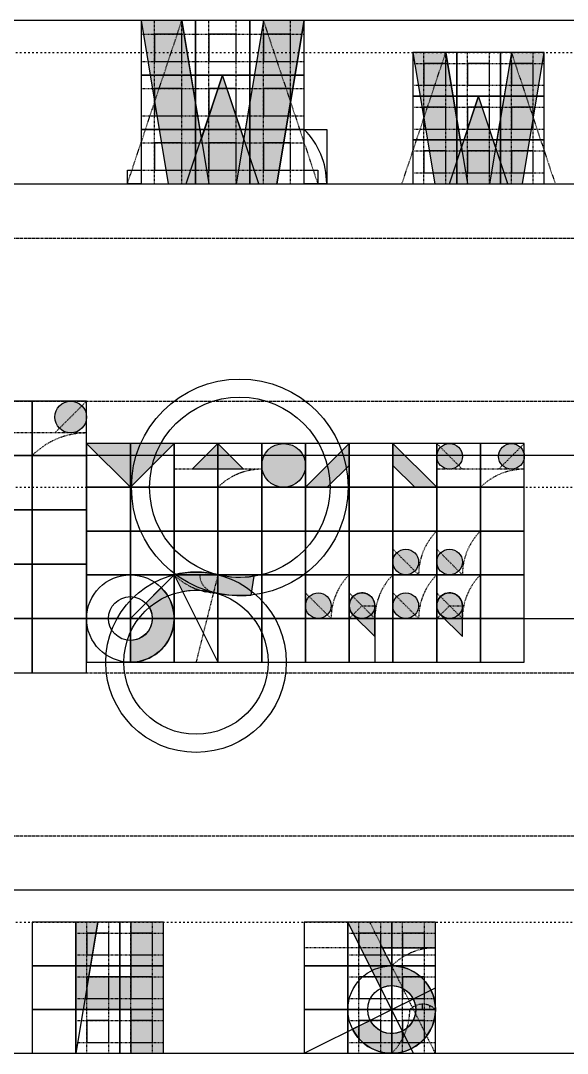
# Model space of a CAD drawing. Header units: millimetres. Extents: x -19 to 3010, y -292 to 470.
# Drawn here: x 1022.9 to 1123.4, y -80 to 110 of the extents above; entities that cross this region are included whole.
import ezdxf

# ---------------------------------------------------------------- set-up
doc = ezdxf.new("R2010")
doc.units = ezdxf.units.MM
doc.linetypes.add('ACAD_ISO02W100', pattern=[15, 12, -3])
doc.linetypes.add('ACAD_ISO03W100', pattern=[30, 12, -18])
for name, color, linetype in [('GUIDES', 252, 'Continuous'), ('guides_minor', 12, 'Continuous'), ('Lettering', 7, 'Continuous'), ('LINES', 252, 'Continuous'), ('Outlines', 5, 'Continuous')]:
    doc.layers.add(name, color=color, linetype=linetype)

msp = doc.modelspace()

# ---------------------------------------------------------------- hatches: boundary and pattern name
at = {"layer": 'Lettering'}
h = msp.add_hatch(color=256, dxfattribs=at)
h.dxf.hatch_style = 1
h.paths.add_polyline_path([(1045, 110), (1050, 80), (1070, 80), (1075, 110), (1067.5, 110), (1063.888888888889, 88.33333333333316), (1060, 100), (1056.111111111111, 88.33333333333316), (1052.5, 110)])
h = msp.add_hatch(color=256, dxfattribs=at)
h.dxf.hatch_style = 1
h.paths.add_polyline_path([(1095, 104.142135623731), (1099.023689270622, 80), (1115.118446353109, 80), (1119.142135623731, 104.142135623731), (1113.106601717798, 104.142135623731), (1110.200603911238, 86.70614878436999), (1107.071067811865, 96.09475708248729), (1103.941531712493, 86.70614878436952), (1101.035533905933, 104.142135623731)])
h = msp.add_hatch(color=256, dxfattribs=at)
h.dxf.hatch_style = 1
edge = h.paths.add_edge_path()
edge.add_arc((1032.071067811866, 37.07106781186548), 2.928932188134524, 0, 360)
edge = h.paths.add_edge_path()
edge.add_arc((1017.928932188134, 37.07106781186548), 2.928932188134532, 0, 360)
h = msp.add_hatch(color=256, dxfattribs=at)
h.dxf.hatch_style = 1
h.paths.add_polyline_path([(1035, 32.18951416497463), (1043.047378541244, 24.14213562373095), (1051.094757082487, 32.18951416497463)])
h = msp.add_hatch(color=256, dxfattribs=at)
h.dxf.hatch_style = 1
h.paths.add_polyline_path([(1054.428090415821, 27.47546895706429), (1059.142135623731, 32.18951416497463), (1063.856180831641, 27.47546895706429)])
h = msp.add_hatch(color=256, dxfattribs=at)
h.dxf.hatch_style = 1
edge = h.paths.add_edge_path()
edge.add_arc((1071.213203435596, 28.16582489435278), 4.023689270621816, 0, 360)
h = msp.add_hatch(color=256, dxfattribs=at)
h.dxf.hatch_style = 1
h.paths.add_polyline_path([(1083.284271247462, 32.18951416497463), (1075.236892706218, 24.14213562373094), (1079.26058197684, 24.14213562373095), (1083.284271247462, 28.16582489435277)])
h = msp.add_hatch(color=256, dxfattribs=at)
h.dxf.hatch_style = 1
h.paths.add_polyline_path([(1091.331649788706, 32.18951416497463), (1091.331649788706, 28.16582489435278), (1095.355339059327, 24.14213562373095), (1099.379028329949, 24.14213562373094)])
h = msp.add_hatch(color=256, dxfattribs=at)
h.dxf.hatch_style = 1
edge = h.paths.add_edge_path()
edge.add_arc((1113.116762808481, 29.83249156101946), 2.357022603955169, 0, 360)
edge = h.paths.add_edge_path()
edge.add_arc((1101.736050933904, 29.83249156101946), 2.357022603955169, 0, 360)
h = msp.add_hatch(color=256, dxfattribs=at)
h.dxf.hatch_style = 1
edge = h.paths.add_edge_path()
edge.add_arc((1093.688672392661, 2.357022603955154), 2.357022603955154, 0, 360)
edge = h.paths.add_edge_path()
edge.add_arc((1093.688672392661, 10.40440114519884), 2.357022603955151, 0, 360)
h = msp.add_hatch(color=256, dxfattribs=at)
h.dxf.hatch_style = 1
edge = h.paths.add_edge_path()
edge.add_line((1100.069384267238, 0.6903559372885051), (1104.09307353786, -3.333333333333465))
edge.add_line((1104.09307353786, -3.333333333333465), (1104.09307353786, 2.357022603955154))
edge.add_arc((1101.736050933905, 2.35702260395512), 2.357022603955102, 8.204322025104576e-13, 135.0000000000006)
edge.add_arc((1101.736050933904, 2.357022603955137), 2.357022603955067, 134.999999999997, 225.000000000003)
edge = h.paths.add_edge_path()
edge.add_arc((1101.736050933904, 10.40440114519884), 2.357022603955151, 0, 360)
h = msp.add_hatch(color=256, dxfattribs=at)
h.dxf.hatch_style = 1
edge = h.paths.add_edge_path()
edge.add_arc((1063.165824894353, 24.14213562373085), 16.59009586743812, 255.9637565320734, 279.13898237029287, ccw=False)
edge.add_arc((1055.118446353109, -8.047378541243678), 16.59009586743834, 75.96375653207352, 104.0362434679265)
edge.add_line((1051.094757082487, 8.047378541243692), (1052.631441362335, 4.974009981548853))
edge.add_arc((1055.118446353109, -8.047378541243624), 13.25676253410492, 75.96375653207292, 100.81291585845992, ccw=False)
edge.add_arc((1063.165824894353, 24.14213562373093), 19.92342920077157, 255.9637565320732, 275.9410634842935)
edge.add_line((1065.228007540143, 4.325717333495945), (1065.8008271339, 7.762634896041771))
h = msp.add_hatch(color=256, dxfattribs=at)
h.dxf.hatch_style = 1
edge = h.paths.add_edge_path()
edge.add_line((1048.737734478532, 5.690355937288499), (1045.892556509888, 2.84517796864426))
edge.add_arc((1043.047378541244, 1.98729921407903e-14), 4.023689270621855, -90, 44.99999999999949, ccw=False)
edge.add_line((1043.047378541244, -4.023689270621844), (1043.047378541244, -8.047378541243688))
edge.add_arc((1043.047378541244, 1.998401444325282e-15), 8.04737854124369, 270, 404.9999999999994)
h = msp.add_hatch(color=256, dxfattribs=at)
h.dxf.hatch_style = 1
edge = h.paths.add_edge_path()
edge.add_arc((1077.593915310174, 2.357022603955154), 2.357022603955154, 0, 360)
h = msp.add_hatch(color=256, dxfattribs=at)
h.dxf.hatch_style = 1
edge = h.paths.add_edge_path()
edge.add_line((1083.97462718475, 0.6903559372885051), (1087.998316455372, -3.333333333333465))
edge.add_line((1087.998316455372, -3.333333333333465), (1087.998316455372, 2.357022603955154))
edge.add_arc((1085.641293851417, 2.35702260395512), 2.357022603955102, 8.204322025104576e-13, 135.0000000000006)
edge.add_arc((1085.641293851417, 2.357022603955137), 2.357022603955067, 134.999999999997, 225.000000000003)
h = msp.add_hatch(color=256, dxfattribs=at)
h.dxf.hatch_style = 1
h.paths.add_polyline_path([(1033.047378541244, -55.85786437626905), (1033.047378541244, -71.95262145875631), (1043.106601717798, -71.95262145875631), (1043.106601717798, -80), (1049.142135623731, -80), (1049.142135623731, -55.85786437626906), (1043.106601717798, -55.85786437626906), (1043.106601717798, -65.9170875528236), (1035.394530615773, -65.9170875528236), (1037.071067811866, -55.85786437626906)])
h = msp.add_hatch(color=256, dxfattribs=at)
h.dxf.hatch_style = 1
edge = h.paths.add_edge_path()
edge.add_arc((1091.094757082487, -71.9526214587561), 8.047378541243692, 206.5650511770785, 450)
edge.add_line((1091.094757082487, -63.90524291751242), (1089.428090415821, -60.57190958417931))
edge.add_line((1089.428090415821, -60.57190958417931), (1099.142135623731, -60.57190958417927))
edge.add_line((1099.142135623731, -60.57190958417927), (1099.142135623731, -55.85786437626885))
edge.add_line((1099.142135623731, -55.85786437626885), (1083.047378541244, -55.85786437626885))
edge.add_line((1083.047378541244, -55.85786437626885), (1089.082912447176, -68.02807899987992))
edge.add_arc((1091.094757082487, -71.95262145875631), 4.410164662249395, -152.8588872640405, 117.1411127359612, ccw=False)
edge.add_line((1087.170214623611, -73.96446609406723), (1083.89696289893, -75.55151855053496))

# ---------------------------------------------------------------- linework, layer by layer
at = {"layer": 'GUIDES', "linetype": 'ACAD_ISO02W100', "ltscale": 0.005}
for p, q in [((1047.5, 100), (1047.5, 110)), ((1052.5, 100), (1052.5, 110)), ((1057.5, 100), (1057.5, 110)), ((1062.5, 100), (1062.5, 110)), ((1067.5, 100), (1067.5, 110)), ((1072.5, 100), (1072.5, 110)), ((1045, 107.5), (1055, 107.5)), ((1055, 107.5), (1065, 107.5)), ((1065, 107.5), (1075, 107.5)), ((1097.011844635311, 96.09475708248726), (1097.011844635311, 104.142135623731)), ((1101.035533905933, 96.09475708248726), (1101.035533905933, 104.142135623731)), ((1105.059223176554, 96.09475708248726), (1105.059223176554, 104.142135623731)), ((1109.082912447176, 96.09475708248726), (1109.082912447176, 104.142135623731)), ((1113.106601717798, 96.09475708248726), (1113.106601717798, 104.142135623731)), ((1117.13029098842, 96.09475708248726), (1117.13029098842, 104.142135623731)), ((1045, 102.5), (1055, 102.5)), ((1055, 102.5), (1065, 102.5)), ((1065, 102.5), (1075, 102.5)), ((1095, 102.13029098842), (1103.047378541244, 102.13029098842)), ((1103.047378541244, 102.13029098842), (1111.094757082487, 102.13029098842)), ((1111.094757082487, 102.13029098842), (1119.142135623731, 102.13029098842)), ((1047.5, 90), (1047.5, 100)), ((1052.5, 90), (1052.5, 100)), ((1057.5, 90), (1057.5, 100)), ((1062.5, 90), (1062.5, 100)), ((1067.5, 90), (1067.5, 100)), ((1072.5, 90), (1072.5, 100)), ((1045, 97.5), (1055, 97.5)), ((1055, 97.5), (1065, 97.5)), ((1065, 97.5), (1075, 97.5)), ((1095, 98.10660171779818), (1103.047378541244, 98.10660171779818)), ((1103.047378541244, 98.10660171779818), (1111.094757082487, 98.10660171779818)), ((1111.094757082487, 98.10660171779818), (1119.142135623731, 98.10660171779818)), ((1097.011844635311, 88.04737854124357), (1097.011844635311, 96.09475708248726)), ((1101.035533905933, 88.04737854124357), (1101.035533905933, 96.09475708248726)), ((1105.059223176554, 88.04737854124357), (1105.059223176554, 96.09475708248726)), ((1109.082912447176, 88.04737854124357), (1109.082912447176, 96.09475708248726)), ((1113.106601717798, 88.04737854124357), (1113.106601717798, 96.09475708248726)), ((1117.13029098842, 88.04737854124357), (1117.13029098842, 96.09475708248726)), ((1095, 94.08291244717634), (1103.047378541244, 94.08291244717634)), ((1103.047378541244, 94.08291244717634), (1111.094757082487, 94.08291244717634)), ((1111.094757082487, 94.08291244717634), (1119.142135623731, 94.08291244717634)), ((1045, 92.5), (1055, 92.5)), ((1055, 92.5), (1065, 92.5)), ((1065, 92.5), (1075, 92.5)), ((1047.5, 80), (1047.5, 90)), ((1052.5, 80), (1052.5, 90)), ((1057.5, 80), (1057.5, 90)), ((1062.5, 80), (1062.5, 90)), ((1067.5, 80), (1067.5, 90)), ((1072.5, 80), (1072.5, 90)), ((1095, 90.0592231765545), (1103.047378541244, 90.0592231765545)), ((1103.047378541244, 90.0592231765545), (1111.094757082487, 90.0592231765545)), ((1111.094757082487, 90.0592231765545), (1119.142135623731, 90.0592231765545)), ((1045, 87.5), (1055, 87.5)), ((1055, 87.5), (1065, 87.5)), ((1065, 87.5), (1075, 87.5)), ((1097.011844635311, 80), (1097.011844635311, 88.04737854124369)), ((1101.035533905933, 80), (1101.035533905933, 88.04737854124369)), ((1105.059223176554, 80), (1105.059223176554, 88.04737854124369)), ((1109.082912447176, 80), (1109.082912447176, 88.04737854124369)), ((1113.106601717798, 80), (1113.106601717798, 88.04737854124369)), ((1117.13029098842, 80), (1117.13029098842, 88.04737854124369)), ((1095, 86.03553390593277), (1103.047378541244, 86.03553390593277)), ((1103.047378541244, 86.03553390593277), (1111.094757082487, 86.03553390593277)), ((1111.094757082487, 86.03553390593277), (1119.142135623731, 86.03553390593277)), ((1045, 82.5), (1055, 82.5)), ((1055, 82.5), (1065, 82.5)), ((1065, 82.5), (1075, 82.5)), ((1095, 82.01184463531092), (1103.047378541244, 82.01184463531092)), ((1103.047378541244, 82.01184463531092), (1111.094757082487, 82.01184463531092)), ((1111.094757082487, 82.01184463531092), (1119.142135623731, 82.01184463531092)), ((1035.059223176554, -63.90524291751274), (1035.059223176554, -55.85786437626905)), ((1039.082912447176, -63.90524291751274), (1039.082912447176, -55.85786437626905)), ((1043.106601717798, -63.90524291751274), (1043.106601717798, -55.85786437626905)), ((1047.13029098842, -63.90524291751274), (1047.13029098842, -55.85786437626905)), ((1085.059223176554, -63.90524291751251), (1085.059223176554, -55.85786437626882)), ((1089.082912447176, -63.90524291751251), (1089.082912447176, -55.85786437626882)), ((1093.106601717798, -63.90524291751274), (1093.106601717798, -55.85786437626905)), ((1097.13029098842, -63.90524291751274), (1097.13029098842, -55.85786437626905)), ((1033.047378541244, -57.86970901157997), (1041.094757082487, -57.86970901157997)), ((1041.094757082487, -57.86970901157997), (1049.142135623731, -57.86970901157997)), ((1083.047378541244, -57.86970901157974), (1091.094757082487, -57.86970901157974)), ((1091.094757082487, -57.86970901157997), (1099.142135623731, -57.86970901157997)), ((1033.047378541244, -61.89339828220182), (1041.094757082487, -61.89339828220182)), ((1041.094757082487, -61.89339828220182), (1049.142135623731, -61.89339828220182)), ((1083.047378541244, -61.89339828220159), (1091.094757082487, -61.89339828220159)), ((1091.094757082487, -61.89339828220182), (1099.142135623731, -61.89339828220182)), ((1035.059223176554, -71.95262145875637), (1035.059223176554, -63.90524291751268)), ((1039.082912447176, -71.95262145875637), (1039.082912447176, -63.90524291751268)), ((1043.106601717798, -71.95262145875643), (1043.106601717798, -63.90524291751274)), ((1047.13029098842, -71.95262145875643), (1047.13029098842, -63.90524291751274)), ((1085.059223176554, -71.95262145875643), (1085.059223176554, -63.90524291751274)), ((1089.082912447176, -71.95262145875643), (1089.082912447176, -63.90524291751274)), ((1093.106601717798, -71.95262145875608), (1093.106601717798, -63.9052429175124)), ((1097.13029098842, -71.95262145875608), (1097.13029098842, -63.9052429175124)), ((1033.047378541244, -65.9170875528236), (1041.094757082487, -65.9170875528236)), ((1041.094757082487, -65.91708755282366), (1049.142135623731, -65.91708755282366)), ((1083.047378541244, -65.91708755282366), (1091.094757082487, -65.91708755282366)), ((1091.094757082488, -65.91708755282332), (1099.142135623731, -65.91708755282332)), ((1033.047378541244, -69.94077682344545), (1041.094757082487, -69.94077682344545)), ((1041.094757082487, -69.9407768234455), (1049.142135623731, -69.9407768234455)), ((1083.047378541244, -69.9407768234455), (1091.094757082487, -69.9407768234455)), ((1091.094757082488, -69.94077682344516), (1099.142135623731, -69.94077682344516)), ((1035.059223176554, -80), (1035.059223176554, -71.95262145875631)), ((1039.082912447176, -80), (1039.082912447176, -71.95262145875631)), ((1043.106601717798, -80), (1043.106601717798, -71.95262145875631)), ((1047.13029098842, -80), (1047.13029098842, -71.95262145875631)), ((1085.059223176554, -80), (1085.059223176554, -71.95262145875631)), ((1089.082912447176, -80), (1089.082912447176, -71.95262145875631)), ((1093.106601717798, -80.00000000000006), (1093.106601717798, -71.95262145875637)), ((1097.13029098842, -80.00000000000006), (1097.13029098842, -71.95262145875637)), ((1033.047378541244, -73.96446609406723), (1041.094757082487, -73.96446609406723)), ((1041.094757082487, -73.96446609406723), (1049.142135623731, -73.96446609406723)), ((1083.047378541244, -73.96446609406723), (1091.094757082487, -73.96446609406723)), ((1091.094757082487, -73.96446609406729), (1099.142135623731, -73.96446609406729)), ((1033.047378541244, -77.98815536468908), (1041.094757082487, -77.98815536468908)), ((1041.094757082487, -77.98815536468908), (1049.142135623731, -77.98815536468908)), ((1083.047378541244, -77.98815536468908), (1091.094757082487, -77.98815536468908)), ((1091.094757082487, -77.98815536468913), (1099.142135623731, -77.98815536468913))]:
    msp.add_line(p, q, dxfattribs=at)
at = {"layer": 'GUIDES'}
for points in [[(1045, 100), (1055, 100), (1055, 110), (1045, 110)], [(1055, 100), (1065, 100), (1065, 110), (1055, 110)], [(1065, 100), (1075, 100), (1075, 110), (1065, 110)], [(1047.5, 102.5), (1052.5, 102.5), (1052.5, 107.5), (1047.5, 107.5)], [(1057.5, 102.5), (1062.5, 102.5), (1062.5, 107.5), (1057.5, 107.5)], [(1067.5, 102.5), (1072.5, 102.5), (1072.5, 107.5), (1067.5, 107.5)], [(1095, 96.09475708248726), (1103.047378541244, 96.09475708248726), (1103.047378541244, 104.142135623731), (1095, 104.142135623731)], [(1103.047378541244, 96.09475708248726), (1111.094757082487, 96.09475708248726), (1111.094757082487, 104.142135623731), (1103.047378541244, 104.142135623731)], [(1111.094757082487, 96.09475708248726), (1119.142135623731, 96.09475708248726), (1119.142135623731, 104.142135623731), (1111.094757082487, 104.142135623731)], [(1097.011844635311, 98.10660171779818), (1101.035533905933, 98.10660171779818), (1101.035533905933, 102.13029098842), (1097.011844635311, 102.13029098842)], [(1105.059223176554, 98.10660171779818), (1109.082912447176, 98.10660171779818), (1109.082912447176, 102.13029098842), (1105.059223176554, 102.13029098842)], [(1113.106601717798, 98.10660171779818), (1117.13029098842, 98.10660171779818), (1117.13029098842, 102.13029098842), (1113.106601717798, 102.13029098842)], [(1045, 90), (1055, 90), (1055, 100), (1045, 100)], [(1055, 90), (1065, 90), (1065, 100), (1055, 100)], [(1065, 90), (1075, 90), (1075, 100), (1065, 100)], [(1047.5, 92.5), (1052.5, 92.5), (1052.5, 97.5), (1047.5, 97.5)], [(1057.5, 92.5), (1062.5, 92.5), (1062.5, 97.5), (1057.5, 97.5)], [(1067.5, 92.5), (1072.5, 92.5), (1072.5, 97.5), (1067.5, 97.5)], [(1095, 88.04737854124369), (1103.047378541244, 88.04737854124369), (1103.047378541244, 96.09475708248726), (1095, 96.09475708248726)], [(1103.047378541244, 88.04737854124369), (1111.094757082487, 88.04737854124369), (1111.094757082487, 96.09475708248726), (1103.047378541244, 96.09475708248726)], [(1111.094757082487, 88.04737854124369), (1119.142135623731, 88.04737854124369), (1119.142135623731, 96.09475708248726), (1111.094757082487, 96.09475708248726)], [(1097.011844635311, 90.0592231765545), (1101.035533905933, 90.0592231765545), (1101.035533905933, 94.08291244717634), (1097.011844635311, 94.08291244717634)], [(1105.059223176554, 90.0592231765545), (1109.082912447176, 90.0592231765545), (1109.082912447176, 94.08291244717634), (1105.059223176554, 94.08291244717634)], [(1113.106601717798, 90.0592231765545), (1117.13029098842, 90.0592231765545), (1117.13029098842, 94.08291244717634), (1113.106601717798, 94.08291244717634)], [(1045, 80), (1055, 80), (1055, 90), (1045, 90)], [(1055, 80), (1065, 80), (1065, 90), (1055, 90)], [(1065, 80), (1075, 80), (1075, 90), (1065, 90)], [(1079.142135623731, 80), (1075, 80), (1075, 90), (1079.142135623731, 90)], [(1047.5, 82.5), (1052.5, 82.5), (1052.5, 87.5), (1047.5, 87.5)], [(1057.5, 82.5), (1062.5, 82.5), (1062.5, 87.5), (1057.5, 87.5)], [(1067.5, 82.5), (1072.5, 82.5), (1072.5, 87.5), (1067.5, 87.5)], [(1095, 80), (1103.047378541244, 80), (1103.047378541244, 88.04737854124369), (1095, 88.04737854124369)], [(1103.047378541244, 80), (1111.094757082487, 80), (1111.094757082487, 88.04737854124369), (1103.047378541244, 88.04737854124369)], [(1111.094757082487, 80), (1119.142135623731, 80), (1119.142135623731, 88.04737854124369), (1111.094757082487, 88.04737854124369)], [(1097.011844635311, 82.01184463531092), (1101.035533905933, 82.01184463531092), (1101.035533905933, 86.03553390593277), (1097.011844635311, 86.03553390593277)], [(1105.059223176554, 82.01184463531092), (1109.082912447176, 82.01184463531092), (1109.082912447176, 86.03553390593277), (1105.059223176554, 86.03553390593277)], [(1113.106601717798, 82.01184463531092), (1117.13029098842, 82.01184463531092), (1117.13029098842, 86.03553390593277), (1113.106601717798, 86.03553390593277)], [(1015, 30), (1025, 30), (1025, 40), (1015, 40)], [(1025, 30), (1035, 30), (1035, 40), (1025, 40)], [(1035, 24.14213562373094), (1043.047378541244, 24.14213562373094), (1043.047378541244, 32.18951416497463), (1035, 32.18951416497463)], [(1043.047378541244, 24.14213562373094), (1051.094757082487, 24.14213562373094), (1051.094757082487, 32.18951416497463), (1043.047378541244, 32.18951416497463)], [(1051.094757082487, 24.14213562373094), (1059.142135623731, 24.14213562373094), (1059.142135623731, 32.18951416497463), (1051.094757082487, 32.18951416497463)], [(1059.142135623731, 24.14213562373094), (1067.189514164975, 24.14213562373094), (1067.189514164975, 32.18951416497463), (1059.142135623731, 32.18951416497463)], [(1067.189514164975, 24.14213562373094), (1075.236892706218, 24.14213562373094), (1075.236892706218, 32.18951416497463), (1067.189514164975, 32.18951416497463)], [(1075.236892706218, 24.14213562373094), (1083.284271247462, 24.14213562373094), (1083.284271247462, 32.18951416497463), (1075.236892706218, 32.18951416497463)], [(1083.284271247462, 24.14213562373094), (1091.331649788706, 24.14213562373094), (1091.331649788706, 32.18951416497463), (1083.284271247462, 32.18951416497463)], [(1091.331649788706, 24.14213562373094), (1099.379028329949, 24.14213562373094), (1099.379028329949, 32.18951416497463), (1091.331649788706, 32.18951416497463)], [(1099.379028329949, 24.14213562373094), (1107.426406871193, 24.14213562373094), (1107.426406871193, 32.18951416497463), (1099.379028329949, 32.18951416497463)], [(1107.426406871193, 24.14213562373094), (1115.473785412436, 24.14213562373094), (1115.473785412436, 32.18951416497463), (1107.426406871193, 32.18951416497463)], [(1015, 20), (1025, 20), (1025, 30), (1015, 30)], [(1025, 20), (1035, 20), (1035, 30), (1025, 30)], [(1035, 16.09475708248726), (1043.047378541244, 16.09475708248726), (1043.047378541244, 24.14213562373095), (1035, 24.14213562373095)], [(1043.047378541244, 16.09475708248726), (1051.094757082487, 16.09475708248726), (1051.094757082487, 24.14213562373095), (1043.047378541244, 24.14213562373095)], [(1051.094757082487, 16.09475708248726), (1059.142135623731, 16.09475708248726), (1059.142135623731, 24.14213562373095), (1051.094757082487, 24.14213562373095)], [(1059.142135623731, 16.09475708248726), (1067.189514164975, 16.09475708248726), (1067.189514164975, 24.14213562373095), (1059.142135623731, 24.14213562373095)], [(1067.189514164975, 16.09475708248726), (1075.236892706218, 16.09475708248726), (1075.236892706218, 24.14213562373095), (1067.189514164975, 24.14213562373095)], [(1075.236892706218, 16.09475708248726), (1083.284271247462, 16.09475708248726), (1083.284271247462, 24.14213562373095), (1075.236892706218, 24.14213562373095)], [(1083.284271247462, 16.09475708248726), (1091.331649788706, 16.09475708248726), (1091.331649788706, 24.14213562373095), (1083.284271247462, 24.14213562373095)], [(1091.331649788706, 16.09475708248726), (1099.379028329949, 16.09475708248726), (1099.379028329949, 24.14213562373095), (1091.331649788706, 24.14213562373095)], [(1099.379028329949, 16.09475708248726), (1107.426406871193, 16.09475708248726), (1107.426406871193, 24.14213562373095), (1099.379028329949, 24.14213562373095)], [(1107.426406871193, 16.09475708248726), (1115.473785412436, 16.09475708248726), (1115.473785412436, 24.14213562373095), (1107.426406871193, 24.14213562373095)], [(1015, 10), (1025, 10), (1025, 20), (1015, 20)], [(1025, 10), (1035, 10), (1035, 20), (1025, 20)], [(1035, 8.047378541243688), (1043.047378541244, 8.047378541243688), (1043.047378541244, 16.09475708248726), (1035, 16.09475708248726)], [(1043.047378541244, 8.047378541243688), (1051.094757082487, 8.047378541243688), (1051.094757082487, 16.09475708248726), (1043.047378541244, 16.09475708248726)], [(1051.094757082487, 8.047378541243688), (1059.142135623731, 8.047378541243688), (1059.142135623731, 16.09475708248726), (1051.094757082487, 16.09475708248726)], [(1059.142135623731, 8.047378541243688), (1067.189514164975, 8.047378541243688), (1067.189514164975, 16.09475708248726), (1059.142135623731, 16.09475708248726)], [(1067.189514164975, 8.047378541243688), (1075.236892706218, 8.047378541243688), (1075.236892706218, 16.09475708248726), (1067.189514164975, 16.09475708248726)], [(1075.236892706218, 8.047378541243688), (1083.284271247462, 8.047378541243688), (1083.284271247462, 16.09475708248726), (1075.236892706218, 16.09475708248726)], [(1083.284271247462, 8.047378541243688), (1091.331649788706, 8.047378541243688), (1091.331649788706, 16.09475708248726), (1083.284271247462, 16.09475708248726)], [(1091.331649788706, 8.047378541243688), (1099.379028329949, 8.047378541243688), (1099.379028329949, 16.09475708248726), (1091.331649788706, 16.09475708248726)], [(1099.379028329949, 8.047378541243688), (1107.426406871193, 8.047378541243688), (1107.426406871193, 16.09475708248726), (1099.379028329949, 16.09475708248726)], [(1107.426406871193, 8.047378541243688), (1115.473785412436, 8.047378541243688), (1115.473785412436, 16.09475708248726), (1107.426406871193, 16.09475708248726)], [(1015, 0), (1025, 0), (1025, 10), (1015, 10)], [(1025, 0), (1035, 0), (1035, 10), (1025, 10)], [(1035, 0), (1043.047378541244, 0), (1043.047378541244, 8.047378541243688), (1035, 8.047378541243688)], [(1043.047378541244, 0), (1051.094757082487, 0), (1051.094757082487, 8.047378541243688), (1043.047378541244, 8.047378541243688)], [(1051.094757082487, 0), (1059.142135623731, 0), (1059.142135623731, 8.047378541243688), (1051.094757082487, 8.047378541243688)], [(1059.142135623731, 0), (1067.189514164975, 0), (1067.189514164975, 8.047378541243688), (1059.142135623731, 8.047378541243688)], [(1067.189514164975, 0), (1075.236892706218, 0), (1075.236892706218, 8.047378541243688), (1067.189514164975, 8.047378541243688)], [(1075.236892706218, 0), (1083.284271247462, 0), (1083.284271247462, 8.047378541243688), (1075.236892706218, 8.047378541243688)], [(1083.284271247462, 0), (1091.331649788706, 0), (1091.331649788706, 8.047378541243688), (1083.284271247462, 8.047378541243688)], [(1091.331649788706, 0), (1099.379028329949, 0), (1099.379028329949, 8.047378541243688), (1091.331649788706, 8.047378541243688)], [(1099.379028329949, 0), (1107.426406871193, 0), (1107.426406871193, 8.047378541243688), (1099.379028329949, 8.047378541243688)], [(1107.426406871193, 0), (1115.473785412436, 0), (1115.473785412436, 8.047378541243688), (1107.426406871193, 8.047378541243688)], [(1015, -10), (1025, -10), (1025, 0), (1015, 0)], [(1025, -10), (1035, -10), (1035, 0), (1025, 0)], [(1035, -8.047378541243688), (1043.047378541244, -8.047378541243688), (1043.047378541244, 0), (1035, 0)], [(1043.047378541244, -8.047378541243688), (1051.094757082487, -8.047378541243688), (1051.094757082487, 0), (1043.047378541244, 0)], [(1051.094757082487, -8.047378541243688), (1059.142135623731, -8.047378541243688), (1059.142135623731, 0), (1051.094757082487, 0)], [(1059.142135623731, -8.047378541243688), (1067.189514164975, -8.047378541243688), (1067.189514164975, 0), (1059.142135623731, 0)], [(1067.189514164975, -8.047378541243688), (1075.236892706218, -8.047378541243688), (1075.236892706218, 0), (1067.189514164975, 0)], [(1075.236892706218, -8.047378541243688), (1083.284271247462, -8.047378541243688), (1083.284271247462, 0), (1075.236892706218, 0)], [(1083.284271247462, -8.047378541243688), (1091.331649788706, -8.047378541243688), (1091.331649788706, 0), (1083.284271247462, 0)], [(1091.331649788706, -8.047378541243688), (1099.379028329949, -8.047378541243688), (1099.379028329949, 0), (1091.331649788706, 0)], [(1099.379028329949, -8.047378541243688), (1107.426406871193, -8.047378541243688), (1107.426406871193, 0), (1099.379028329949, 0)], [(1107.426406871193, -8.047378541243688), (1115.473785412436, -8.047378541243688), (1115.473785412436, 0), (1107.426406871193, 0)], [(1025, -63.90524291751274), (1033.047378541244, -63.90524291751274), (1033.047378541244, -55.85786437626905), (1025, -55.85786437626905)], [(1033.047378541244, -63.90524291751274), (1041.094757082487, -63.90524291751274), (1041.094757082487, -55.85786437626905), (1033.047378541244, -55.85786437626905)], [(1041.094757082487, -63.90524291751274), (1049.142135623731, -63.90524291751274), (1049.142135623731, -55.85786437626905), (1041.094757082487, -55.85786437626905)], [(1075, -63.90524291751274), (1083.047378541244, -63.90524291751274), (1083.047378541244, -55.85786437626905), (1075, -55.85786437626905)], [(1083.047378541244, -63.90524291751274), (1091.094757082487, -63.90524291751274), (1091.094757082487, -55.85786437626905), (1083.047378541244, -55.85786437626905)], [(1091.094757082487, -63.90524291751274), (1099.142135623731, -63.90524291751274), (1099.142135623731, -55.85786437626905), (1091.094757082487, -55.85786437626905)], [(1035.059223176554, -61.89339828220182), (1039.082912447176, -61.89339828220182), (1039.082912447176, -57.86970901157997), (1035.059223176554, -57.86970901157997)], [(1043.106601717798, -61.89339828220182), (1047.13029098842, -61.89339828220182), (1047.13029098842, -57.86970901157997), (1043.106601717798, -57.86970901157997)], [(1085.059223176554, -61.89339828220159), (1089.082912447176, -61.89339828220159), (1089.082912447176, -57.86970901157974), (1085.059223176554, -57.86970901157974)], [(1093.106601717798, -61.89339828220182), (1097.13029098842, -61.89339828220182), (1097.13029098842, -57.86970901157997), (1093.106601717798, -57.86970901157997)], [(1025, -71.95262145875631), (1033.047378541244, -71.95262145875631), (1033.047378541244, -63.90524291751274), (1025, -63.90524291751274)], [(1033.047378541244, -71.95262145875631), (1041.094757082487, -71.95262145875631), (1041.094757082487, -63.90524291751274), (1033.047378541244, -63.90524291751274)], [(1041.094757082487, -71.95262145875631), (1049.142135623731, -71.95262145875631), (1049.142135623731, -63.90524291751274), (1041.094757082487, -63.90524291751274)], [(1075, -71.95262145875631), (1083.047378541244, -71.95262145875631), (1083.047378541244, -63.90524291751274), (1075, -63.90524291751274)], [(1083.047378541244, -71.95262145875631), (1091.094757082487, -71.95262145875631), (1091.094757082487, -63.90524291751274), (1083.047378541244, -63.90524291751274)], [(1091.094757082487, -71.95262145875631), (1099.142135623731, -71.95262145875631), (1099.142135623731, -63.90524291751274), (1091.094757082487, -63.90524291751274)], [(1035.059223176554, -69.94077682344545), (1039.082912447176, -69.94077682344545), (1039.082912447176, -65.9170875528236), (1035.059223176554, -65.9170875528236)], [(1043.106601717798, -69.9407768234455), (1047.13029098842, -69.9407768234455), (1047.13029098842, -65.91708755282366), (1043.106601717798, -65.91708755282366)], [(1085.059223176554, -69.9407768234455), (1089.082912447176, -69.9407768234455), (1089.082912447176, -65.91708755282366), (1085.059223176554, -65.91708755282366)], [(1093.106601717798, -69.94077682344516), (1097.13029098842, -69.94077682344516), (1097.13029098842, -65.91708755282332), (1093.106601717798, -65.91708755282332)], [(1025, -80), (1033.047378541244, -80), (1033.047378541244, -71.95262145875631), (1025, -71.95262145875631)], [(1033.047378541244, -80), (1041.094757082487, -80), (1041.094757082487, -71.95262145875631), (1033.047378541244, -71.95262145875631)], [(1041.094757082487, -80), (1049.142135623731, -80), (1049.142135623731, -71.95262145875631), (1041.094757082487, -71.95262145875631)], [(1075, -80), (1083.047378541244, -80), (1083.047378541244, -71.95262145875631), (1075, -71.95262145875631)], [(1083.047378541244, -80), (1091.094757082487, -80), (1091.094757082487, -71.95262145875631), (1083.047378541244, -71.95262145875631)], [(1091.094757082487, -80), (1099.142135623731, -80), (1099.142135623731, -71.95262145875631), (1091.094757082487, -71.95262145875631)], [(1035.059223176554, -77.98815536468908), (1039.082912447176, -77.98815536468908), (1039.082912447176, -73.96446609406723), (1035.059223176554, -73.96446609406723)], [(1043.106601717798, -77.98815536468908), (1047.13029098842, -77.98815536468908), (1047.13029098842, -73.96446609406723), (1043.106601717798, -73.96446609406723)], [(1085.059223176554, -77.98815536468908), (1089.082912447176, -77.98815536468908), (1089.082912447176, -73.96446609406723), (1085.059223176554, -73.96446609406723)], [(1093.106601717798, -77.98815536468913), (1097.13029098842, -77.98815536468913), (1097.13029098842, -73.96446609406729), (1093.106601717798, -73.96446609406729)]]:
    msp.add_lwpolyline(points, close=True, dxfattribs=at)
msp.add_arc((1065, 80), 14.14213562373095, 0, 44.99999999999957, dxfattribs=at)
at = {"layer": 'guides_minor', "linetype": 'ACAD_ISO03W100', "ltscale": 0.005}
for p, q in [((1042.5, 80), (1052.5, 110)), ((1067.5, 109.9999999999999), (1077.5, 79.99999999999986)), ((1092.988155364689, 80), (1101.035533905933, 104.142135623731)), ((1113.106601717798, 104.142135623731), (1121.153980259042, 80)), ((1099.142135623731, -80), (1087.071067811866, -55.85786437626898))]:
    msp.add_line(p, q, dxfattribs=at)
at = {"layer": 'guides_minor'}
for p, q in [((1045, 110), (1050, 80)), ((1052.5, 110), (1057.5, 80)), ((1067.5, 110), (1062.5, 80)), ((1075, 110), (1070, 80)), ((1101.035533905933, 104.142135623731), (1105.059223176554, 80)), ((1113.106601717798, 104.142135623731), (1109.082912447176, 80)), ((1053.333333333333, 80), (1060, 100)), ((1066.666666666667, 80), (1060, 100)), ((1101.70614878437, 80), (1107.071067811865, 96.09475708248729)), ((1112.435986839361, 80), (1107.071067811865, 96.09475708248729)), ((1043.047378541244, 0), (1051.094757082487, 8.047378541243688)), ((1051.094757082487, 8.047378541243692), (1059.142135623731, -8.047378541243694)), ((1087.998316455372, 2.357022603955154), (1087.998316455372, -8.047378541243688)), ((1087.998316455372, -3.333333333333465), (1083.97462718475, 0.6903559372885051)), ((1104.09307353786, -3.333333333333465), (1100.069384267238, 0.6903559372885051)), ((1037.071067811866, -55.85786437626905), (1033.047378541244, -80)), ((1095.118446353109, -80), (1083.047378541244, -55.85786437626905)), ((1075, -80), (1099.142135623731, -67.92893218813452)), ((1096.785112432313, -71.95262145875631), (1096.785112432313, -70.95262145875621))]:
    msp.add_line(p, q, dxfattribs=at)
at = {"layer": 'guides_minor', "linetype": 'ACAD_ISO02W100', "ltscale": 0.005}
for p, q in [((1035, 40), (1029.142135623731, 34.14213562373095)), ((1035, 34.14213562373095), (1015, 34.14213562373095)), ((1099.379028329949, 32.18951416497463), (1104.093073537859, 27.47546895706429)), ((1115.473785412436, 32.18951416497463), (1110.759740204526, 27.47546895706429)), ((1067.189514164975, 27.47546895706429), (1051.094757082487, 27.47546895706429)), ((1115.473785412436, 27.47546895706429), (1099.379028329949, 27.47546895706429)), ((1096.045694996616, 8.047378541243688), (1091.331649788706, 12.76142374915399)), ((1104.09307353786, 8.047378541243688), (1099.379028329949, 12.76142374915399)), ((1059.142135623731, 8.047378541243686), (1055.118446353109, -8.047378541243688)), ((1079.950937914129, 1.77635683940025e-15), (1075.236892706218, 4.714045207910306)), ((1087.998316455372, 1.77635683940025e-15), (1083.284271247462, 4.714045207910306)), ((1096.045694996616, 1.77635683940025e-15), (1091.331649788706, 4.714045207910306)), ((1104.09307353786, 1.77635683940025e-15), (1099.379028329949, 4.714045207910306)), ((1085.641293851417, 2.357022603955154), (1083.284271247462, 0)), ((1085.641293851417, 2.357022603955154), (1087.998316455372, 2.357022603955154)), ((1101.736050933904, 2.357022603955154), (1099.379028329949, 0)), ((1101.736050933904, 2.357022603955154), (1104.09307353786, 2.357022603955154)), ((1099.142135623731, -60.57190958417939), (1075, -60.57190958417951)), ((1095.504921744737, -71.21296021594496), (1095.504921744737, -71.95262145875631)), ((1098.06530311989, -71.21296021594496), (1098.06530311989, -71.95262145875631))]:
    msp.add_line(p, q, dxfattribs=at)
at = {"layer": 'guides_minor'}
for points in [[(1042.5, 82.5), (1045, 82.5), (1045, 80), (1042.5, 80)], [(1075, 82.5), (1077.5, 82.5), (1077.5, 80), (1075, 80)]]:
    msp.add_lwpolyline(points, close=True, dxfattribs=at)
for centre, radius in [((1063.165824894353, 24.14213562373107), 19.92342920077169), ((1063.165824894353, 24.14213562373107), 16.59009586743835), ((1043.047378541244, 0), 8.04737854124366), ((1055.118446353109, -8.047378541243688), 16.59009586743835), ((1043.047378541244, 0), 4.023689270621844), ((1055.118446353109, -8.047378541243688), 13.25676253410501), ((1085.641293851417, 2.357022603955154), 2.357022603955154), ((1101.736050933904, 2.357022603955154), 2.357022603955154), ((1091.094757082487, -71.95262145875631), 8.047378541243688), ((1091.094757082487, -71.95262145875631), 4.410164662249372)]:
    msp.add_circle(centre, radius, dxfattribs=at)
at = {"layer": 'guides_minor', "linetype": 'ACAD_ISO02W100', "ltscale": 0.005}
for centre, radius, start, end in [((1035, 20.00000000000001), 14.14213562373095, 90, 135.0000000000004), ((1067.189514164975, 16.09475708248729), 11.380711874577, 90, 135.0000000000004), ((1115.473785412436, 16.09475708248729), 11.380711874577, 90, 135.0000000000004), ((1107.426406871193, 8.047378541243686), 11.38071187457704, 135.0000000000004, 180), ((1115.473785412437, 8.047378541243686), 11.38071187457704, 135.0000000000004, 180), ((1059.142135623731, 16.09475708248738), 11.38071187457703, 224.9999999999995, 270), ((1059.142135623731, 8.047378541243686), 3.333333333333343, 180, 270), ((1091.331649788706, 0), 11.38071187457704, 135.0000000000004, 180), ((1099.379028329949, 0), 11.38071187457704, 135.0000000000004, 180), ((1107.426406871193, 0), 11.38071187457704, 135.0000000000004, 180), ((1115.473785412437, 0), 11.38071187457704, 135.0000000000004, 180), ((1099.142135623731, -71.95262145875645), 11.38071187457706, 90, 135.0000000000004), ((1083.047378541244, -71.95262145875631), 11.38071187457704, 315.0000000000003, 0), ((1096.785112432314, -74.23039785187076), 3.277776393114799, 90, 135.9795458161107), ((1096.785112432314, -74.23039785187173), 3.277776393115779, 44.02045418389748, 90)]:
    msp.add_arc(centre, radius, start, end, dxfattribs=at)
at = {"layer": 'LINES'}
for p, q in [((1360, 110), (810, 110)), ((810, 80), (1360, 80)), ((1360, 30), (810, 30)), ((810, 0), (1360, 0)), ((1360, -50), (810, -50)), ((810, -80), (1360, -80))]:
    msp.add_line(p, q, dxfattribs=at)
at = {"layer": 'LINES', "linetype": 'ACAD_ISO03W100', "ltscale": 0.025}
for p, q in [((815, 104.1421356237309), (1355, 104.1421356237309)), ((815, 24.14213562373094), (1355, 24.14213562373094)), ((815, -55.85786437626906), (1355, -55.85786437626906))]:
    msp.add_line(p, q, dxfattribs=at)
at = {"layer": 'LINES', "linetype": 'ACAD_ISO02W100', "ltscale": 0.05}
for p, q in [((815, 70), (1355, 70)), ((815, 40), (1355, 40)), ((815, -10), (1355, -10)), ((815, -40), (1355, -40))]:
    msp.add_line(p, q, dxfattribs=at)
at = {"layer": 'Outlines'}
for points in [[(1045, 110), (1050, 80), (1070, 80), (1075, 110), (1067.5, 110), (1063.888888888889, 88.33333333333316), (1060, 100), (1056.111111111111, 88.33333333333316), (1052.5, 110)], [(1095, 104.142135623731), (1099.023689270622, 80), (1115.118446353109, 80), (1119.142135623731, 104.142135623731), (1113.106601717798, 104.142135623731), (1110.200603911238, 86.70614878436999), (1107.071067811865, 96.09475708248729), (1103.941531712493, 86.70614878436952), (1101.035533905933, 104.142135623731)], [(1035, 32.18951416497463), (1043.047378541244, 24.14213562373095), (1051.094757082487, 32.18951416497463), (1035, 32.18951416497463)], [(1054.428090415821, 27.47546895706429), (1059.142135623731, 32.18951416497463), (1063.856180831641, 27.47546895706429), (1054.428090415821, 27.47546895706429)], [(1083.284271247462, 32.18951416497463), (1075.236892706218, 24.14213562373094), (1079.26058197684, 24.14213562373095), (1083.284271247462, 28.16582489435277), (1083.284271247462, 32.18951416497463)], [(1091.331649788706, 32.18951416497463), (1091.331649788706, 28.16582489435278), (1095.355339059327, 24.14213562373095), (1099.379028329949, 24.14213562373094), (1091.331649788706, 32.18951416497463)], [(1033.047378541244, -55.85786437626905), (1033.047378541244, -71.95262145875631), (1043.106601717798, -71.95262145875631), (1043.106601717798, -80), (1049.142135623731, -80), (1049.142135623731, -55.85786437626906), (1043.106601717798, -55.85786437626906), (1043.106601717798, -65.9170875528236), (1035.394530615773, -65.9170875528236), (1037.071067811866, -55.85786437626906)]]:
    msp.add_lwpolyline(points, close=True, dxfattribs=at)
for points in [[(1065.8008271339, 7.762634896041771, -0.1014670840188392), (1059.142135623731, 8.047378541243694, 0.1231056256176606), (1051.094757082487, 8.047378541243692), (1052.631441362335, 4.974009981548853, -0.1088517988441681), (1058.333683540277, 4.813570207425911, 0.08738888938641369), (1065.228007540143, 4.325717333495945)], [(1048.737734478532, 5.690355937288499), (1045.892556509888, 2.84517796864426, -0.6681786379192935), (1043.047378541244, -4.023689270621844), (1043.047378541244, -8.047378541243688, 0.6681786379192974), (1048.737734478532, 5.690355937288481)], [(1083.97462718475, 0.6903559372885051), (1087.998316455372, -3.333333333333465), (1087.998316455372, 2.357022603955154, 0.6681786379192891), (1083.97462718475, 4.023689270621825, 0.4142135623731156), (1083.97462718475, 0.690355937288448)], [(1100.069384267238, 0.6903559372885051), (1104.09307353786, -3.333333333333465), (1104.09307353786, 2.357022603955154, 0.6681786379192891), (1100.069384267238, 4.023689270621825, 0.4142135623731156), (1100.069384267238, 0.690355937288448)], [(1083.89696289893, -75.55151855053496, 1.793604493334833), (1091.094757082487, -63.90524291751242), (1089.428090415821, -60.57190958417931), (1099.142135623731, -60.57190958417927), (1099.142135623731, -55.85786437626885), (1083.047378541244, -55.85786437626885), (1089.082912447176, -68.02807899987992, -2.414213562373147), (1087.170214623611, -73.96446609406723)]]:
    msp.add_lwpolyline(points, format="xyb", close=True, dxfattribs=at)
for centre, radius in [((1032.071067811866, 37.07106781186548), 2.928932188134524), ((1071.213203435596, 28.16582489435278), 4.023689270621816), ((1101.736050933904, 29.83249156101946), 2.357022603955169), ((1113.116762808481, 29.83249156101946), 2.357022603955169), ((1093.688672392661, 10.40440114519884), 2.357022603955151), ((1101.736050933904, 10.40440114519884), 2.357022603955151), ((1077.593915310174, 2.357022603955154), 2.357022603955154), ((1093.688672392661, 2.357022603955154), 2.357022603955154)]:
    msp.add_circle(centre, radius, dxfattribs=at)

doc.saveas('drawing.dxf')
